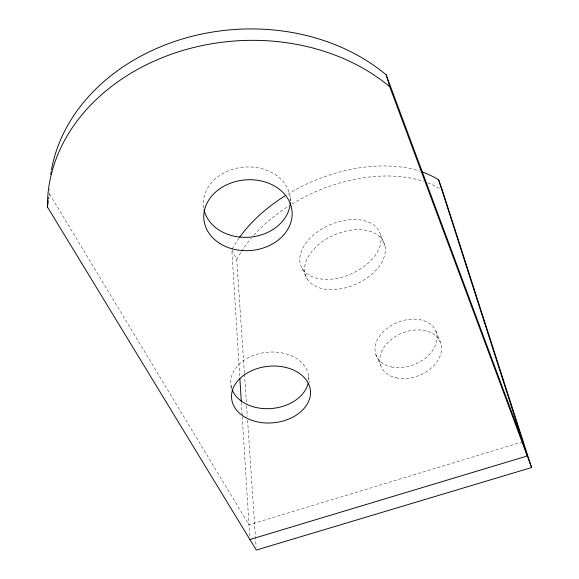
<?xml version="1.0" encoding="UTF-8"?>
<svg xmlns="http://www.w3.org/2000/svg" width="579" height="579" viewBox="0 0 579 579"><rect width="100%" height="100%" fill="white"/><g stroke="black" fill="none" stroke-linecap="round" stroke-linejoin="round"><path stroke-width="0.43" stroke-dasharray="2.9 2.17" d="M49.164 195.543L49.439 193.777A194.906 157.864 -4.9 0 1 49.476 189.398M522.728 441.842L248.999 524.82L49.439 193.777M244.41 373.202L236.753 259.515L231.81 249.81L239.757 376.943M302.289 268.656L307.051 278.774M375.916 354.775L380.736 365.523M380.591 235.168A42.803 26.735 -23.7 0 1 325.666 279.339A42.803 26.735 -23.7 0 1 314.998 233.786A42.803 26.735 -23.7 0 1 380.591 235.168L384.861 245.525A42.528 26.902 -23.7 0 1 330.37 289.609A42.528 26.902 -23.7 0 1 319.55 243.81A42.528 26.902 -23.7 0 1 384.861 245.525M435.849 331.094L440.25 342.037M290.224 197.75L290.694 201.224M308.549 376.249L309.36 382.429M244.476 374.106L246.357 402.072M246.603 405.684L247.327 416.511M247.573 420.122L256.142 547.343M241.334 402.188L242.181 415.715M242.239 416.619L249.759 536.936M231.007 385.455L231.202 389.016M232.208 249.064A127.445 79.902 -23.7 0 1 239.127 237.976M287.568 194.269A127.445 79.902 -23.7 0 1 419.724 171.138M236.753 259.515A126.62 80.394 -23.7 0 1 241.052 252.075M241.523 251.337A126.62 80.394 -23.7 0 1 251.503 237.933M253.841 235.255A126.62 80.394 -23.7 0 1 289.015 205.849M292.019 203.982A126.62 80.394 -23.7 0 1 423.546 181.393M427.62 182.834A126.62 80.394 -23.7 0 1 442.392 190.281M203.685 207.941A43.584 35.131 -5 0 1 244.258 167.107A43.584 35.131 -5 0 1 290.383 201.079M231.542 387.858A39.054 28.219 -5.8 0 1 267.078 352.249A39.054 28.219 -5.8 0 1 308.585 380.352M391.187 366.941A32.236 22.704 -22.2 0 0 437.109 336.956A32.236 22.704 -22.2 0 0 389.906 326.368A32.236 22.704 -22.2 0 0 391.187 366.941M395.971 377.783A31.997 22.813 -22.2 0 0 441.524 347.928A31.997 22.813 -22.2 0 0 394.538 337.087A31.997 22.813 -22.2 0 0 395.971 377.783"/><path stroke-width="0.87" d="M422.192 171.97A127.445 79.902 -23.7 0 1 438.614 179.895L442.392 190.281L531.58 467.55L256.323 550.05L47.42 206.985L48.361 200.819M48.629 199.06L48.897 197.301M249.918 539.534L527.274 455.977L438.614 179.895M51.48 169.915A194.906 157.864 -4.9 0 1 185.895 37.968A194.906 157.864 -4.9 0 1 386.207 74.865L522.728 441.842M386.207 74.865L389.689 86.669L531.58 467.55M239.872 378.746L241.277 401.29M239.648 237.252A127.445 79.902 -23.7 0 1 285.295 195.673M50.764 174.351A194.906 157.864 -4.9 0 1 51.176 171.688M47.42 206.985A197.975 159.16 -5 0 1 172.006 53.992A197.975 159.16 -5 0 1 389.689 86.669M290.318 202.759A43.584 35.131 -5 0 1 249.455 237.18A43.584 35.131 -5 0 1 203.996 209.576M308.021 383.631A39.054 28.219 -5.8 0 1 271.225 408.535A39.054 28.219 -5.8 0 1 232.063 389.435M219.535 243.274A44.265 35.406 -5.1 0 0 291.483 219.998A44.265 35.406 -5.1 0 0 232.852 182.371A44.265 35.406 -5.1 0 0 219.535 243.274M245.351 417.401A39.596 28.349 -5.8 0 0 309.852 397.795A39.596 28.349 -5.8 0 0 257.836 368.389A39.596 28.349 -5.8 0 0 245.351 417.401"/></g></svg>
